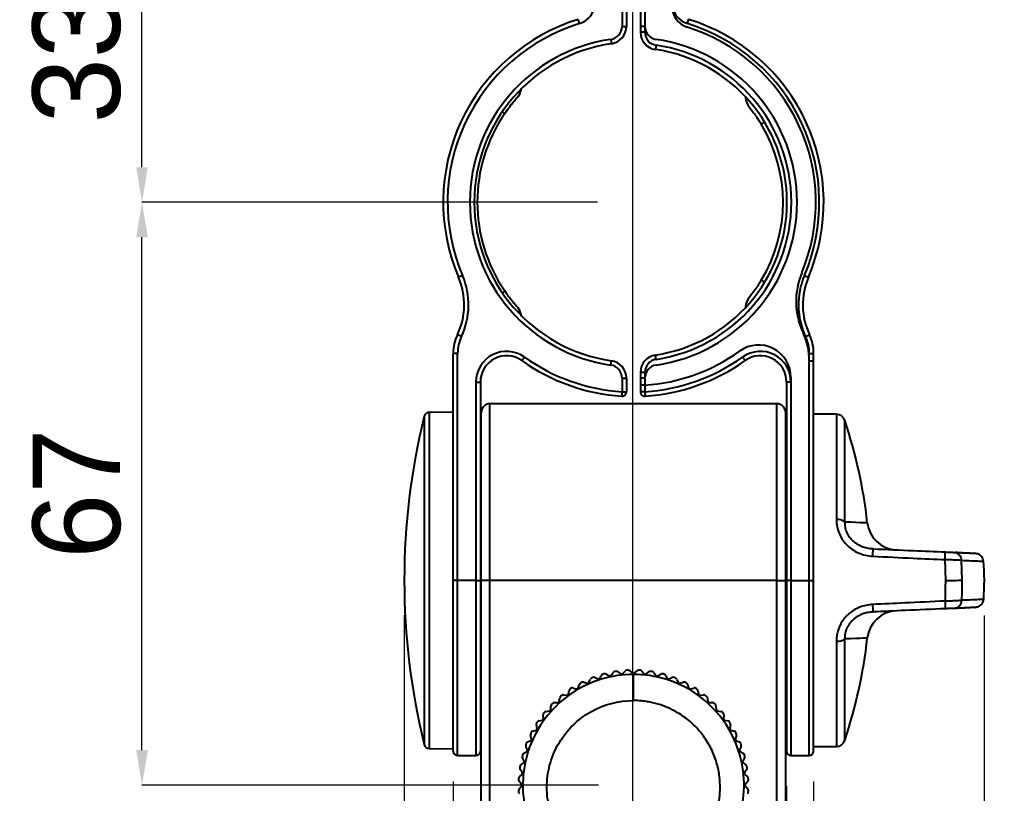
# Model space of a CAD drawing. Extents: x 0 to 781, y 0 to 572.
# Drawn here: x 340.5 to 451.5, y 222.4 to 310.9 of the extents above; entities that cross this region are included whole.
import ezdxf

# ---------------------------------------------------------------- set-up
doc = ezdxf.new("R2010")
doc.units = 0
doc.header["$LTSCALE"] = 10
doc.header["$MEASUREMENT"] = 0
doc.header["$PDMODE"] = 3
doc.header["$PDSIZE"] = -10
doc.linetypes.add('CENTER2', pattern=[28.575, 19.05, -3.175, 3.175, -3.175])
doc.layers.get('0').update_dxf_attribs({"linetype": 'CONTINUOUS'})
doc.layers.get('DEFPOINTS').update_dxf_attribs({"linetype": 'CONTINUOUS'})
doc.layers.add('Cneter', color=1, linetype='CENTER2', lineweight=13)
doc.styles.add('Daelim Dimension', font='')
doc.styles.get('Daelim Dimension').set_extended_font_data('나눔고딕')
doc.dimstyles.new('DEFAULT', dxfattribs={"dimscale": 2, "dimtxt": 2, "dimasz": 2, "dimexe": 0, "dimexo": 2, "dimgap": 1, "dimtad": 1, "dimdec": 0, "dimzin": 9, "dimdsep": 46, "dimtxsty": 'Daelim Dimension', "dimcen": 0.5, "dimclrd": 5, "dimclre": 5, "dimclrt": 256, "dimadec": 1, "dimazin": 0, "dimtfac": 1, "dimtdec": 0, "dimtix": 1, "dimtmove": 0, "dimatfit": 3, "dimfxl": 1, "dimtolj": 1, "dimtzin": 1, "dimlwd": 9, "dimlwe": 9, "dimarcsym": 0})

# ---------------------------------------------------------------- blocks, each defined once
blk = doc.blocks.new('*D3')
at = {"color": 5, "lineweight": 9, "transparency": 16777216}
for p, q in [((390.12, 223.8), (390.12, 158.51)), ((431.32, 223.8), (431.32, 158.51)), ((427.32, 158.51), (394.12, 158.51))]:
    blk.add_line(p, q, dxfattribs=at)
at = {"color": 5, "transparency": 16777216}
for points in [[(394.12, 159.18), (394.12, 157.85), (390.12, 158.51)], [(427.32, 159.18), (427.32, 157.85), (431.32, 158.51)]]:
    blk.add_solid(points, dxfattribs=at)
at = {"layer": 'DEFPOINTS', "color": 0, "transparency": 16777216}
for p in [(390.12, 227.8), (431.32, 227.8), (390.12, 158.51)]:
    blk.add_point(p, dxfattribs=at)
at = {"color": 7, "transparency": 16777216, "insert": (410.72, 165.85), "char_height": 10, "attachment_point": 5, "style": 'Daelim Dimension'}
blk.add_mtext('\\A1;41', dxfattribs=at)
blk = doc.blocks.new('*D4')
at = {"color": 5, "lineweight": 9, "transparency": 16777216}
for p, q in [((393.22, 223.3), (393.22, 182)), ((428.22, 223.3), (428.22, 182)), ((397.22, 182), (424.22, 182))]:
    blk.add_line(p, q, dxfattribs=at)
at = {"color": 5, "transparency": 16777216}
for points in [[(397.22, 182.67), (397.22, 181.33), (393.22, 182)], [(424.22, 182.67), (424.22, 181.33), (428.22, 182)]]:
    blk.add_solid(points, dxfattribs=at)
at = {"layer": 'DEFPOINTS', "color": 0, "transparency": 16777216}
for p in [(393.22, 227.3), (428.22, 227.3), (428.22, 182)]:
    blk.add_point(p, dxfattribs=at)
at = {"color": 7, "transparency": 16777216, "insert": (410.72, 189.45), "char_height": 10, "attachment_point": 5, "style": 'Daelim Dimension'}
blk.add_mtext('\\A1;35', dxfattribs=at)
blk = doc.blocks.new('*D0')
at = {"color": 5, "lineweight": 9, "transparency": 16777216}
for p, q in [((448.62, 322.9), (476.81, 322.9)), ((476.81, 250.8), (476.81, 318.9)), ((454.82, 246.8), (476.81, 246.8))]:
    blk.add_line(p, q, dxfattribs=at)
at = {"color": 5, "transparency": 16777216}
for points in [[(476.14, 318.9), (477.48, 318.9), (476.81, 322.9)], [(476.14, 250.8), (477.48, 250.8), (476.81, 246.8)]]:
    blk.add_solid(points, dxfattribs=at)
at = {"layer": 'DEFPOINTS', "color": 0, "transparency": 16777216}
for p in [(444.62, 322.9), (476.81, 322.9), (450.82, 246.8)]:
    blk.add_point(p, dxfattribs=at)
at = {"color": 7, "transparency": 16777216, "insert": (469.37, 284.85), "char_height": 10, "attachment_point": 5, "rotation": 90, "style": 'Daelim Dimension'}
blk.add_mtext('\\A1;76', dxfattribs=at)
blk = doc.blocks.new('*D5')
at = {"color": 5, "lineweight": 9, "transparency": 16777216}
for p, q in [((384.52, 242.84), (384.52, 130.91)), ((450.82, 242.8), (450.82, 130.91)), ((446.82, 130.91), (388.52, 130.91))]:
    blk.add_line(p, q, dxfattribs=at)
at = {"color": 5, "transparency": 16777216}
for points in [[(388.52, 131.58), (388.52, 130.25), (384.52, 130.91)], [(446.82, 131.58), (446.82, 130.25), (450.82, 130.91)]]:
    blk.add_solid(points, dxfattribs=at)
at = {"layer": 'DEFPOINTS', "color": 0, "transparency": 16777216}
for p in [(384.52, 246.84), (450.82, 246.8), (384.52, 130.91)]:
    blk.add_point(p, dxfattribs=at)
at = {"color": 7, "transparency": 16777216, "insert": (417.67, 138.36), "char_height": 10, "attachment_point": 5, "style": 'Daelim Dimension'}
blk.add_mtext('\\A1;66', dxfattribs=at)
blk = doc.blocks.new('*D7')
at = {"color": 5, "lineweight": 9, "transparency": 16777216}
for p, q in [((430.69, 337.3), (507.46, 337.3)), ((507.46, 214.14), (507.46, 333.3)), ((423.62, 210.14), (507.46, 210.14))]:
    blk.add_line(p, q, dxfattribs=at)
at = {"color": 5, "transparency": 16777216}
for points in [[(506.8, 333.3), (508.13, 333.3), (507.46, 337.3)], [(506.8, 214.14), (508.13, 214.14), (507.46, 210.14)]]:
    blk.add_solid(points, dxfattribs=at)
at = {"layer": 'DEFPOINTS', "color": 0, "transparency": 16777216}
for p in [(426.69, 337.3), (507.46, 337.3), (419.62, 210.14)]:
    blk.add_point(p, dxfattribs=at)
at = {"color": 7, "transparency": 16777216, "insert": (500.07, 273.72), "char_height": 10, "attachment_point": 5, "rotation": 90, "style": 'Daelim Dimension'}
blk.add_mtext('\\A1;127', dxfattribs=at)
blk = doc.blocks.new('*D9')
at = {"color": 5, "lineweight": 9, "transparency": 16777216}
for p, q in [((406.62, 290), (354.54, 290)), ((354.54, 227.4), (354.54, 286)), ((406.72, 223.4), (354.54, 223.4))]:
    blk.add_line(p, q, dxfattribs=at)
at = {"color": 5, "transparency": 16777216}
for points in [[(353.88, 286), (355.21, 286), (354.54, 290)], [(353.88, 227.4), (355.21, 227.4), (354.54, 223.4)]]:
    blk.add_solid(points, dxfattribs=at)
at = {"layer": 'DEFPOINTS', "color": 0, "transparency": 16777216}
for p in [(354.54, 290), (410.62, 290), (410.72, 223.4)]:
    blk.add_point(p, dxfattribs=at)
at = {"color": 7, "transparency": 16777216, "insert": (347.1, 256.7), "char_height": 10, "attachment_point": 5, "rotation": 90, "style": 'Daelim Dimension'}
blk.add_mtext('\\A1;67', dxfattribs=at)
blk = doc.blocks.new('*D2')
at = {"color": 5, "lineweight": 9, "transparency": 16777216}
for p, q in [((392.58, 322.9), (354.54, 322.9)), ((354.54, 294), (354.54, 318.9)), ((406.62, 290), (354.54, 290))]:
    blk.add_line(p, q, dxfattribs=at)
at = {"color": 5, "transparency": 16777216}
for points in [[(353.88, 318.9), (355.21, 318.9), (354.54, 322.9)], [(353.88, 294), (355.21, 294), (354.54, 290)]]:
    blk.add_solid(points, dxfattribs=at)
at = {"layer": 'DEFPOINTS', "color": 0, "transparency": 16777216}
for p in [(354.54, 322.9), (396.58, 322.9), (410.62, 290)]:
    blk.add_point(p, dxfattribs=at)
at = {"color": 7, "transparency": 16777216, "insert": (347.09, 306.45), "char_height": 10, "attachment_point": 5, "rotation": 90, "style": 'Daelim Dimension'}
blk.add_mtext('\\A1;33', dxfattribs=at)

msp = doc.modelspace()

# ---------------------------------------------------------------- linework, layer by layer
at = {"color": 7, "linetype": 'Continuous', "lineweight": 25}
for p, q in [((409.42, 317.3), (409.42, 310.09)), ((409.92, 317.3), (409.92, 310.09)), ((411.52, 317.3), (411.52, 310.09)), ((411.52, 317.3), (411.52, 309.43)), ((412.02, 317.3), (412.02, 310.09)), ((412.02, 317.3), (412.02, 309.43)), ((409.42, 310.09), (409.92, 310.09)), ((412.02, 310.09), (411.52, 310.09)), ((412.02, 309.43), (411.52, 309.43)), ((396.01, 300.14), (396.36, 300.63)), ((424.83, 299.68), (425.34, 298.9)), ((396.23, 279.55), (396.01, 279.86)), ((390.12, 246.8), (390.12, 272.73)), ((390.62, 272.73), (390.12, 272.73)), ((390.62, 246.8), (390.62, 272.73)), ((430.82, 246.8), (430.82, 272.73)), ((430.82, 272.73), (431.32, 272.73)), ((431.32, 246.8), (431.32, 272.73)), ((430.82, 246.8), (430.82, 271.89)), ((430.82, 271.89), (431.32, 271.89)), ((431.32, 246.8), (431.32, 271.89)), ((409.42, 269.91), (409.92, 269.91)), ((409.42, 269.91), (409.42, 268.34)), ((409.92, 269.91), (409.92, 268.34)), ((412.02, 270.56), (411.52, 270.56)), ((411.52, 270.56), (411.52, 269.09)), ((411.52, 269.91), (411.52, 268.34)), ((412.02, 269.91), (411.52, 269.91)), ((412.02, 270.56), (412.02, 269.09)), ((412.02, 269.91), (412.02, 268.34)), ((428.72, 269.99), (428.72, 246.8)), ((392.72, 269.46), (392.72, 246.8)), ((392.72, 269.46), (393.22, 269.46)), ((393.22, 269.46), (393.22, 246.8)), ((412.02, 269.09), (411.52, 269.09)), ((428.22, 269.46), (428.22, 246.8)), ((428.72, 269.46), (428.22, 269.46)), ((428.72, 269.46), (428.72, 246.8)), ((409.42, 268.34), (409.92, 268.34)), ((412.02, 268.34), (411.52, 268.34)), ((427.12, 266.97), (394.32, 266.97)), ((386.8, 265.54), (386.8, 228.05)), ((387.37, 266), (390.12, 266.05)), ((387.37, 266), (387.37, 227.59)), ((393.32, 246.8), (393.32, 265.97)), ((428.12, 246.8), (428.12, 265.97)), ((433.92, 265.77), (431.32, 265.8)), ((393.32, 255.75), (393.22, 255.75)), ((428.22, 255.75), (428.12, 255.75)), ((428.22, 253.55), (428.12, 253.55)), ((438.12, 250.39), (437.77, 250.43)), ((438.12, 250.4), (437.79, 250.44)), ((446.41, 246.8), (446.34, 249.17)), ((448.31, 246.81), (448.23, 249.09)), ((393.32, 248.2), (393.22, 248.2)), ((390.62, 246.8), (390.12, 246.8)), ((390.12, 227.3), (390.12, 246.8)), ((392.72, 246.8), (390.62, 246.8)), ((392.72, 246.8), (393.22, 246.8)), ((393.22, 246.8), (393.22, 227.3)), ((393.32, 220.04), (393.32, 246.8)), ((394.32, 246.8), (393.32, 246.8)), ((394.32, 220.04), (394.32, 246.8)), ((427.12, 246.8), (394.32, 246.8)), ((427.12, 220.04), (427.12, 246.8)), ((427.12, 246.8), (428.12, 246.8)), ((428.12, 220.04), (428.12, 246.8)), ((428.22, 246.8), (428.22, 227.3)), ((428.72, 246.8), (428.22, 246.8)), ((428.72, 246.8), (430.82, 246.8)), ((430.82, 246.8), (431.32, 246.8)), ((431.32, 227.3), (431.32, 246.8)), ((393.22, 245.4), (393.32, 245.4)), ((437.77, 243.16), (438.12, 243.2)), ((438.12, 243.19), (437.79, 243.15)), ((447.35, 243.6), (447.5, 243.63)), ((428.22, 240.04), (428.12, 240.04)), ((393.22, 237.85), (393.32, 237.85)), ((428.12, 237.85), (428.22, 237.85)), ((405.61, 235.12), (405.78, 235.49)), ((406.3, 235.69), (406.68, 235.53)), ((406.87, 235.59), (407.08, 235.94)), ((407.61, 236.09), (407.97, 235.88)), ((408.16, 235.93), (408.41, 236.26)), ((408.95, 236.34), (409.29, 236.1)), ((409.48, 236.12), (409.76, 236.43)), ((410.31, 236.46), (410.62, 236.18)), ((410.72, 233.07), (410.72, 236.05)), ((410.82, 236.18), (411.13, 236.46)), ((411.68, 236.43), (411.96, 236.12)), ((412.16, 236.1), (412.49, 236.34)), ((413.04, 236.26), (413.28, 235.93)), ((413.48, 235.88), (413.84, 236.09)), ((414.37, 235.94), (414.58, 235.59)), ((414.77, 235.53), (415.15, 235.69)), ((415.66, 235.49), (415.83, 235.12)), ((403.84, 234.5), (404.24, 234.42)), ((404.41, 234.52), (404.55, 234.91)), ((405.04, 235.16), (405.43, 235.04)), ((416.01, 235.04), (416.41, 235.16)), ((416.9, 234.91), (417.03, 234.52)), ((417.2, 234.42), (417.61, 234.5)), ((402.24, 232.97), (402.29, 233.38)), ((402.71, 233.72), (403.13, 233.68)), ((403.29, 233.8), (403.38, 234.2)), ((418.07, 234.2), (418.16, 233.8)), ((418.32, 233.68), (418.73, 233.72)), ((419.14, 233.5), (419.21, 232.97)), ((401.29, 232.03), (401.29, 232.44)), ((401.68, 232.83), (402.09, 232.83)), ((419.35, 232.83), (419.77, 232.83)), ((420.15, 232.44), (420.16, 232.03)), ((400.44, 230.99), (400.4, 231.41)), ((400.74, 231.83), (401.15, 231.88)), ((420.29, 231.88), (420.7, 231.83)), ((421.05, 231.41), (421.01, 230.99)), ((399.7, 229.88), (399.62, 230.28)), ((399.92, 230.74), (400.32, 230.83)), ((421.13, 230.83), (421.53, 230.74)), ((421.83, 230.28), (421.75, 229.88)), ((399.08, 228.69), (398.96, 229.08)), ((399.21, 229.57), (399.6, 229.7)), ((421.85, 229.7), (422.24, 229.57)), ((422.49, 229.08), (422.36, 228.69)), ((387.37, 227.59), (390.12, 227.55)), ((398.59, 227.44), (398.43, 227.82)), ((398.62, 228.34), (399, 228.51)), ((422.44, 228.51), (422.82, 228.34)), ((423.02, 227.82), (422.85, 227.44)), ((431.32, 227.8), (433.92, 227.82)), ((390.62, 226.8), (392.72, 226.8)), ((398.24, 226.15), (398.03, 226.51)), ((398.17, 227.04), (398.53, 227.25)), ((422.91, 227.25), (423.27, 227.04)), ((423.41, 226.51), (423.21, 226.15)), ((428.72, 226.8), (430.82, 226.8)), ((428.72, 226.8), (430.82, 226.8)), ((397.86, 225.71), (398.19, 225.96)), ((423.25, 225.96), (423.58, 225.71)), ((397.69, 224.35), (397.99, 224.63)), ((398.02, 224.83), (397.78, 225.17)), ((423.67, 225.17), (423.43, 224.83)), ((423.45, 224.63), (423.75, 224.35)), ((397.93, 223.5), (397.66, 223.81)), ((397.66, 222.99), (397.93, 223.3)), ((423.78, 223.81), (423.51, 223.5)), ((423.51, 223.3), (423.78, 222.99))]:
    msp.add_line(p, q, dxfattribs=at)
at = {"color": 8, "linetype": 'Continuous', "lineweight": 25}
for p, q in [((430.11, 275.07), (430.15, 275.09)), ((428.72, 269.99), (428.7, 269.99)), ((394.32, 246.8), (394.32, 266.97)), ((427.12, 246.8), (427.12, 266.97)), ((433.92, 265.77), (433.92, 253.75)), ((434.86, 265.09), (434.86, 253.5)), ((393.22, 255.72), (393.32, 255.72)), ((428.12, 255.72), (428.22, 255.72)), ((393.22, 254.92), (393.32, 254.92)), ((428.12, 254.92), (428.22, 254.92)), ((390.62, 226.8), (390.62, 246.8)), ((392.72, 246.8), (392.72, 226.8)), ((428.72, 246.8), (428.72, 226.8)), ((430.82, 226.8), (430.82, 246.8)), ((433.92, 239.85), (433.92, 227.82)), ((434.86, 240.1), (434.86, 228.5)), ((393.22, 238.67), (393.32, 238.67)), ((393.22, 237.87), (393.32, 237.87)), ((428.12, 238.67), (428.22, 238.67)), ((428.12, 237.87), (428.22, 237.87))]:
    msp.add_line(p, q, dxfattribs=at)
at = {"color": 7, "linetype": 'Continuous', "lineweight": 25, "flags": 128}
for points in [[(404.56, 310.41), (404.53, 310.5), (404.5, 310.59), (404.47, 310.67), (404.45, 310.74), (404.43, 310.8), (404.42, 310.85), (404.41, 310.88), (404.41, 310.88)], [(416.89, 310.41), (416.92, 310.5), (416.94, 310.59), (416.97, 310.67), (416.99, 310.74), (417.01, 310.8), (417.02, 310.85), (417.03, 310.88), (417.04, 310.88)], [(408.14, 308.6), (408.15, 308.51), (408.16, 308.41), (408.18, 308.33), (408.19, 308.25), (408.2, 308.19), (408.2, 308.15), (408.21, 308.12), (408.21, 308.11)], [(413.3, 307.95), (413.29, 307.85), (413.27, 307.76), (413.26, 307.67), (413.25, 307.6), (413.24, 307.54), (413.23, 307.49), (413.23, 307.46), (413.23, 307.45)], [(395.72, 300.34), (395.79, 300.29), (395.85, 300.25), (395.9, 300.22), (395.94, 300.19), (395.97, 300.17), (395.99, 300.15), (396.01, 300.14), (396.01, 300.14)], [(391.19, 281.62), (391.1, 281.58), (391.01, 281.54), (390.93, 281.51), (390.86, 281.48), (390.8, 281.46), (390.76, 281.44), (390.73, 281.43), (390.73, 281.42)], [(430.26, 281.62), (430.35, 281.58), (430.44, 281.54), (430.52, 281.51), (430.58, 281.48), (430.64, 281.46), (430.68, 281.44), (430.71, 281.43), (430.72, 281.42)], [(395.72, 279.66), (395.79, 279.7), (395.85, 279.74), (395.9, 279.78), (395.94, 279.81), (395.97, 279.83), (395.99, 279.84), (396.01, 279.85), (396.01, 279.86)], [(391.05, 274.65), (390.97, 274.69), (390.88, 274.73), (390.8, 274.77), (390.73, 274.8), (390.68, 274.83), (390.64, 274.85), (390.61, 274.86), (390.6, 274.87)], [(430.39, 274.65), (430.48, 274.69), (430.56, 274.73), (430.64, 274.77), (430.71, 274.8), (430.77, 274.83), (430.81, 274.85), (430.83, 274.86), (430.84, 274.87)], [(398.25, 272.31), (398.19, 272.23), (398.14, 272.15), (398.09, 272.08), (398.05, 272.02), (398.01, 271.97), (397.98, 271.93), (397.97, 271.91), (397.96, 271.9)], [(413.3, 272.05), (413.29, 272.14), (413.27, 272.23), (413.26, 272.32), (413.25, 272.4), (413.24, 272.46), (413.23, 272.5), (413.23, 272.53), (413.23, 272.54)], [(423.19, 272.31), (423.25, 272.23), (423.31, 272.15), (423.36, 272.08), (423.4, 272.02), (423.44, 271.97), (423.46, 271.93), (423.48, 271.91), (423.48, 271.9)], [(408.14, 271.39), (408.15, 271.49), (408.16, 271.58), (408.18, 271.66), (408.19, 271.74), (408.2, 271.8), (408.2, 271.85), (408.21, 271.88), (408.21, 271.88)], [(409.42, 268.34), (409.42, 268.24), (409.41, 268.15), (409.4, 268.06), (409.4, 267.99), (409.4, 267.93), (409.39, 267.88), (409.39, 267.85), (409.39, 267.84)], [(412.02, 268.34), (412.03, 268.24), (412.03, 268.15), (412.04, 268.06), (412.05, 267.99), (412.05, 267.93), (412.05, 267.88), (412.05, 267.85), (412.05, 267.84)], [(446.41, 246.8), (446.72, 246.8), (447.03, 246.8), (447.32, 246.8), (447.59, 246.8), (447.83, 246.81), (448.03, 246.81), (448.19, 246.81), (448.31, 246.81)]]:
    msp.add_lwpolyline(points, dxfattribs=at)
at = {"color": 8, "linetype": 'Continuous', "lineweight": 25, "flags": 128}
for points in [[(434.86, 253.5), (435.54, 253.47), (436.12, 253.44), (436.6, 253.42), (436.97, 253.41), (437.23, 253.39), (437.39, 253.39), (437.45, 253.38)], [(437.45, 240.21), (437.39, 240.21), (437.23, 240.2), (436.97, 240.19), (436.6, 240.17), (436.12, 240.15), (435.54, 240.13), (434.86, 240.1)]]:
    msp.add_lwpolyline(points, dxfattribs=at)
at = {"color": 7, "linetype": 'Continuous', "lineweight": 25}
for centre, radius, start, end in [((403.82, 312.8), 2.5, 287.0677, 0), ((417.62, 312.8), 2.5, 180, 252.9323), ((417.62, 312.38), 2.5, 180, 252.632), ((410.82, 290), 21.85, 107.0677, 203.1065), ((410.62, 290), 21.85, 336.8935, 72.9323), ((410.82, 290), 21.35, 107.0677, 203.1065), ((407.92, 310.09), 1.5, 278.2132, 0), ((407.92, 310.09), 2, 278.2132, 0), ((413.52, 310.09), 1.5, 180, 261.7868), ((410.62, 290), 20.95, 337.3964, 72.632), ((410.62, 290), 21.35, 336.8935, 72.9323), ((413.52, 309.43), 2, 180, 261.5131), ((413.52, 309.43), 1.5, 180, 261.5131), ((410.82, 290), 18.8, 98.2132, 261.7868), ((410.82, 290), 18.3, 98.2132, 261.7868), ((410.62, 290), 18.15, 278.4869, 81.5131), ((410.62, 290), 18.8, 278.2132, 81.7868), ((410.62, 290), 17.65, 278.4869, 81.5131), ((395.95, 303.29), 2, 318.2128, 334.5804), ((395.95, 303.29), 2, 342.043, 350.966), ((410.82, 290), 17.95, 145.6023, 214.3977), ((410.62, 290), 17.2, 328.8178, 31.1822), ((383.37, 278.28), 8, 334.7231, 23.1065), ((383.37, 278.28), 8.5, 334.7231, 23.1065), ((437.81, 278.68), 8.5, 157.3964, 205.1113), ((438.08, 278.28), 8.5, 156.8935, 205.2769), ((438.08, 278.28), 8, 156.8935, 205.2769), ((395.95, 276.7), 2, 25.4196, 41.7873), ((395.95, 276.7), 2, 9.034, 17.957), ((395.12, 272.73), 5, 154.7231, 180), ((395.12, 272.73), 4.5, 154.7231, 180), ((423.32, 271.89), 7.5, 0, 25.1113), ((426.32, 272.73), 4.5, 0, 25.2769), ((426.32, 272.73), 5, 0, 25.2769), ((425.02, 269.99), 3.7, 0, 125.7452), ((396.22, 269.46), 3.5, 54.5943, 180), ((396.22, 269.46), 3, 54.5943, 180), ((410.82, 290), 21.7, 234.5943, 266.3009), ((413.52, 270.56), 2, 98.4869, 180), ((410.62, 290), 20.95, 273.8317, 305.7452), ((410.62, 290), 21.7, 273.6991, 305.4057), ((413.52, 270.56), 1.5, 98.4869, 180), ((425.22, 269.46), 3.5, 0, 125.4057), ((425.22, 269.46), 3, 0, 125.4057), ((410.82, 290), 22.2, 234.5943, 266.3009), ((407.92, 269.91), 1.5, 0, 81.7868), ((407.92, 269.91), 2, 0, 81.7868), ((413.52, 269.91), 1.5, 98.2132, 180), ((410.62, 290), 22.2, 273.6991, 305.4057), ((409.42, 268.34), 0.5, 266.3009, 0), ((412.02, 268.34), 0.5, 180, 273.6991), ((394.32, 265.97), 1, 90, 180), ((427.12, 265.97), 1, 0, 90), ((462.92, 246.8), 78.4, 166.1667, 180), ((387.38, 265.4), 0.6, 91, 166.1667), ((433.91, 264.77), 1, 18.3826, 89.5), ((379.82, 246.8), 58.01, 6.5212, 18.3826), ((434.05, 252.32), 1.43, 55.2157, 94.918), ((440.92, 253.78), 3.5, 186.5212, 267.5), ((354.45, 253.39), 83.72, 357.3675, 357.952), ((382.6, 252.15), 63.81, 357.3198, 358.1047), ((424.01, 246.64), 26.82, 355.6968, 5.012), ((462.92, 246.8), 78.4, 180, 193.8333), ((440.92, 239.81), 3.5, 92.5, 173.4788), ((354.44, 240.2), 83.74, 2.048, 2.6325), ((434.05, 241.27), 1.43, 265.0827, 304.7853), ((379.82, 246.8), 58.01, 341.6174, 353.4788), ((409.99, 236.23), 0.3, 93.289, 137.3795), ((410.72, 223.4), 13.15, 92.7109, 93.289), ((410.11, 236.23), 0.3, 48.6207, 92.7109), ((411.33, 236.23), 0.3, 87.2891, 131.3793), ((410.72, 223.4), 13.15, 86.711, 87.2891), ((411.46, 236.23), 0.3, 42.6205, 86.711), ((406.06, 235.37), 0.3, 111.289, 155.3797), ((410.72, 223.4), 13.15, 110.7109, 111.289), ((406.18, 235.42), 0.3, 66.6207, 110.7109), ((406.74, 235.67), 0.15, 246.6207, 329.3792), ((407.33, 235.79), 0.3, 105.2891, 149.3792), ((410.72, 223.4), 13.15, 104.711, 105.2891), ((407.46, 235.83), 0.3, 60.6206, 104.711), ((408.04, 236.01), 0.15, 240.6206, 323.3795), ((408.65, 236.08), 0.3, 99.2891, 143.3795), ((410.72, 223.4), 13.15, 98.7109, 99.2891), ((408.78, 236.1), 0.3, 54.6207, 98.7109), ((409.37, 236.23), 0.15, 234.6207, 317.3795), ((410.72, 236.3), 0.15, 228.6207, 311.3793), ((412.07, 236.23), 0.15, 222.6205, 305.3793), ((412.67, 236.1), 0.3, 81.2891, 125.3793), ((410.72, 223.4), 13.15, 80.7109, 81.2891), ((412.8, 236.08), 0.3, 36.6205, 80.7109), ((413.4, 236.01), 0.15, 216.6205, 299.3794), ((413.99, 235.83), 0.3, 75.289, 119.3794), ((410.72, 223.4), 13.15, 74.7109, 75.289), ((414.11, 235.79), 0.3, 30.6208, 74.7109), ((414.71, 235.67), 0.15, 210.6208, 293.3793), ((415.27, 235.42), 0.3, 69.2891, 113.3793), ((410.72, 223.4), 13.15, 68.711, 69.2891), ((415.39, 235.37), 0.3, 24.6203, 68.711), ((403.67, 234.14), 0.3, 123.2889, 167.3796), ((410.72, 223.4), 13.15, 122.711, 123.2889), ((403.78, 234.21), 0.3, 78.6205, 122.711), ((404.27, 234.57), 0.15, 258.6205, 341.3795), ((404.83, 234.82), 0.3, 117.2892, 161.3795), ((410.72, 223.4), 13.15, 116.7109, 117.2892), ((404.95, 234.88), 0.3, 72.6205, 116.7109), ((405.48, 235.18), 0.15, 252.6205, 335.3797), ((415.97, 235.18), 0.15, 204.6203, 287.3795), ((416.5, 234.88), 0.3, 63.2891, 107.3795), ((410.72, 223.4), 13.15, 62.7108, 63.2891), ((416.61, 234.82), 0.3, 18.6205, 62.7108), ((417.17, 234.57), 0.15, 198.6205, 281.3795), ((417.67, 234.21), 0.3, 57.289, 101.3795), ((410.72, 223.4), 13.15, 56.7111, 57.289), ((417.78, 234.14), 0.3, 12.6204, 56.7111), ((402.59, 233.34), 0.3, 129.2889, 173.3793), ((410.72, 223.4), 13.15, 128.7109, 129.2889), ((402.69, 233.42), 0.3, 84.6205, 128.7109), ((403.14, 233.83), 0.15, 264.6205, 347.3796), ((418.3, 233.83), 0.15, 192.6204, 275.3795), ((418.76, 233.42), 0.3, 51.2891, 95.3795), ((410.72, 223.4), 13.15, 50.1791, 51.2891), ((401.14, 232.03), 0.15, 276.6206, 359.3793), ((401.59, 232.44), 0.3, 135.2891, 179.3793), ((410.72, 223.4), 13.15, 134.7111, 135.2891), ((401.68, 232.53), 0.3, 90.6205, 134.7111), ((402.09, 232.98), 0.15, 270.6205, 353.3793), ((419.35, 232.98), 0.15, 186.6207, 269.3795), ((419.76, 232.53), 0.3, 45.2889, 89.3795), ((410.72, 223.4), 13.15, 44.7109, 45.2889), ((419.85, 232.44), 0.3, 0.6207, 44.7109), ((420.31, 232.03), 0.15, 180.6207, 263.3794), ((400.29, 230.98), 0.15, 282.6205, 5.3794), ((400.7, 231.43), 0.3, 141.2892, 185.3794), ((410.72, 223.4), 13.15, 140.711, 141.2892), ((400.78, 231.53), 0.3, 96.6206, 140.711), ((420.67, 231.53), 0.3, 39.289, 83.3794), ((410.72, 223.4), 13.15, 38.7108, 39.289), ((420.75, 231.43), 0.3, 354.6206, 38.7108), ((421.16, 230.98), 0.15, 174.6206, 257.3795), ((399.55, 229.85), 0.15, 288.6206, 11.3793), ((399.91, 230.34), 0.3, 147.2893, 191.3793), ((410.72, 223.4), 13.15, 146.7108, 147.2893), ((399.98, 230.45), 0.3, 102.6205, 146.7108), ((421.46, 230.45), 0.3, 33.2892, 77.3795), ((410.72, 223.4), 13.15, 32.7107, 33.2892), ((421.89, 229.85), 0.15, 168.6207, 251.3794), ((421.53, 230.34), 0.3, 348.6207, 32.7107), ((399.24, 229.17), 0.3, 153.2888, 197.3794), ((410.72, 223.4), 13.15, 152.7109, 153.2888), ((399.3, 229.29), 0.3, 108.6206, 152.7109), ((422.14, 229.29), 0.3, 27.2891, 71.3794), ((410.72, 223.4), 13.15, 26.7112, 27.2891), ((422.2, 229.17), 0.3, 342.6206, 26.7112), ((387.38, 228.19), 0.6, 193.8333, 269), ((398.7, 227.94), 0.3, 159.2891, 203.3795), ((410.72, 223.4), 13.15, 158.7108, 159.2891), ((398.75, 228.06), 0.3, 114.6205, 158.7108), ((398.94, 228.64), 0.15, 294.6205, 17.3794), ((422.51, 228.64), 0.15, 162.6206, 245.3795), ((422.7, 228.06), 0.3, 21.2892, 65.3795), ((410.72, 223.4), 13.15, 20.7109, 21.2892), ((422.74, 227.94), 0.3, 336.6205, 20.7109), ((433.91, 228.82), 1, 270.5, 341.6174), ((390.62, 227.3), 0.5, 180, 270), ((392.72, 227.3), 0.5, 270, 0), ((398.29, 226.66), 0.3, 165.2889, 209.3795), ((410.72, 223.4), 13.15, 164.711, 165.2889), ((398.33, 226.79), 0.3, 120.6206, 164.711), ((398.45, 227.38), 0.15, 300.6206, 23.3795), ((422.99, 227.38), 0.15, 156.6205, 239.3794), ((423.12, 226.79), 0.3, 15.289, 59.3794), ((410.72, 223.4), 13.15, 14.7111, 15.289), ((423.15, 226.66), 0.3, 330.6205, 14.7111), ((428.72, 227.3), 0.5, 180, 270), ((430.82, 227.3), 0.5, 270, 0), ((410.72, 223.4), 13.15, 170.711, 171.289), ((398.02, 225.34), 0.3, 171.289, 215.3793), ((398.04, 225.47), 0.3, 126.6205, 170.711), ((398.1, 226.08), 0.15, 306.6205, 29.3795), ((423.34, 226.08), 0.15, 150.6205, 233.3795), ((423.4, 225.47), 0.3, 9.289, 53.3795), ((423.42, 225.34), 0.3, 324.6207, 8.711), ((410.72, 223.4), 13.15, 8.711, 9.289), ((397.89, 224.13), 0.3, 132.6205, 176.711), ((397.89, 224.75), 0.15, 312.6205, 35.3793), ((423.55, 224.75), 0.15, 144.6207, 227.3795), ((423.55, 224.13), 0.3, 3.289, 47.3795), ((410.72, 223.4), 13.15, 176.711, 177.2892), ((397.89, 224), 0.3, 177.2892, 221.3794), ((397.82, 223.4), 0.15, 318.6206, 41.3794), ((423.62, 223.4), 0.15, 138.6206, 221.3794), ((423.56, 224), 0.3, 318.6206, 2.7108), ((410.72, 223.4), 13.15, 2.7108, 3.289), ((397.89, 222.79), 0.3, 138.6206, 182.7108), ((410.72, 223.4), 13.15, 182.7108, 183.289), ((397.89, 222.66), 0.3, 183.289, 227.3795), ((423.55, 222.66), 0.3, 312.6205, 356.711), ((423.56, 222.79), 0.3, 357.2892, 41.3794), ((410.72, 223.4), 13.15, 356.711, 357.2892)]:
    msp.add_arc(centre, radius, start, end, dxfattribs=at)
for points, knots in [([(396.58, 300.92), (396.7, 301.08), (396.93, 301.37), (397.19, 301.67), (397.33, 301.84), (397.4, 301.91), (397.43, 301.95), (397.44, 301.96), (397.44, 301.96)], [0, 0, 0, 0, 0.353728, 0.643629, 0.772347, 0.871883, 0.944989, 1, 1, 1, 1]), ([(397.53, 302.07), (397.55, 302.09), (397.57, 302.13), (397.57, 302.13), (397.57, 302.13)], [0, 0, 0, 0, 0.505633, 1, 1, 1, 1]), ([(397.56, 302.13), (397.64, 302.27), (397.8, 302.54), (397.87, 302.85), (397.9, 303.01)], [0, 0, 0, 0, 0.493508, 1, 1, 1, 1]), ([(396, 300.12), (396.23, 300.46), (396.59, 300.96), (397.07, 301.55), (397.27, 301.78), (397.37, 301.89)], [0, 0, 0, 0, 0.514018, 0.764201, 1, 1, 1, 1]), ([(397.22, 301.74), (397.27, 301.79), (397.35, 301.87), (397.4, 301.92), (397.4, 301.92), (397.4, 301.92)], [0, 0, 0, 0, 0.603839, 0.869482, 1, 1, 1, 1]), ([(423.54, 301.95), (423.54, 301.89), (423.56, 301.68), (423.69, 301.32), (423.94, 300.89), (424.3, 300.43), (424.58, 300.05), (424.77, 299.77), (424.83, 299.68)], [0, 0, 0, 0, 0.068289, 0.2331159, 0.4293121, 0.6247745, 0.8753072, 1, 1, 1, 1]), ([(424.83, 299.68), (424.9, 299.58), (425.08, 299.33), (425.24, 299.06), (425.34, 298.9)], [0, 0, 0, 0, 0.414757, 1, 1, 1, 1]), ([(425.72, 299.14), (425.6, 299.06), (425.5, 299), (425.37, 298.92), (425.34, 298.9), (425.34, 298.9)], [0, 0, 0, 0, 0.5, 0.5, 1, 1, 1, 1]), ([(425.34, 281.09), (425.24, 280.93), (425.08, 280.66), (424.9, 280.41), (424.83, 280.31)], [0, 0, 0, 0, 0.587135, 1, 1, 1, 1]), ([(425.73, 280.86), (425.69, 280.88), (425.61, 280.92), (425.52, 280.98), (425.45, 281.02), (425.4, 281.05), (425.36, 281.07), (425.34, 281.09), (425.34, 281.09), (425.34, 281.09)], [0, 0, 0, 0, 0.1536727, 0.3047895, 0.4533728, 0.5977532, 0.7371715, 0.8715007, 1, 1, 1, 1]), ([(397.37, 278.11), (397.27, 278.22), (397.07, 278.44), (396.59, 279.04), (396.23, 279.53), (396, 279.87)], [0, 0, 0, 0, 0.2357998, 0.4859806, 1, 1, 1, 1]), ([(424.83, 280.31), (424.77, 280.22), (424.58, 279.94), (424.3, 279.56), (423.93, 279.1), (423.69, 278.68), (423.56, 278.3), (423.54, 278.08), (423.54, 278)], [0, 0, 0, 0, 0.123684, 0.37045, 0.562987, 0.75609, 0.918341, 1, 1, 1, 1]), ([(397.44, 278.04), (397.44, 278.04), (397.43, 278.04), (397.4, 278.08), (397.34, 278.15), (397.23, 278.28), (397.04, 278.5), (396.8, 278.78), (396.63, 279.01), (396.55, 279.11)], [0, 0, 0, 0, 0.0505386, 0.1165311, 0.2052647, 0.3426742, 0.5180062, 0.7794358, 1, 1, 1, 1]), ([(397.4, 278.07), (397.4, 278.07), (397.4, 278.07), (397.35, 278.12), (397.27, 278.2), (397.22, 278.25)], [0, 0, 0, 0, 0.130493, 0.396144, 1, 1, 1, 1]), ([(397.57, 277.86), (397.57, 277.86), (397.57, 277.87), (397.55, 277.9), (397.53, 277.92)], [0, 0, 0, 0, 0.49438, 1, 1, 1, 1]), ([(397.9, 276.98), (397.87, 277.14), (397.8, 277.45), (397.64, 277.73), (397.56, 277.86)], [0, 0, 0, 0, 0.5064916, 1, 1, 1, 1]), ([(433.92, 253.75), (433.94, 253.48), (433.96, 252.96), (434.19, 252.2), (434.56, 251.5), (435.05, 250.87), (435.68, 250.33), (436.41, 249.92), (437.23, 249.63), (437.8, 249.58), (438.09, 249.55)], [0, 0, 0, 0, 0.126911, 0.250594, 0.370415, 0.491469, 0.614888, 0.741536, 0.870628, 1, 1, 1, 1]), ([(434.86, 253.5), (434.87, 253.3), (434.88, 252.92), (435.04, 252.36), (435.28, 251.93), (435.51, 251.61), (435.74, 251.37), (436.03, 251.12), (436.39, 250.89), (436.84, 250.66), (437.42, 250.47), (437.88, 250.43), (438.12, 250.4)], [0, 0, 0, 0, 0.125421, 0.246064, 0.36092, 0.420343, 0.481385, 0.558691, 0.642369, 0.732744, 0.854449, 1, 1, 1, 1]), ([(438.12, 250.4), (439.66, 250.33), (442.41, 250.21), (445.16, 250.09), (446.37, 250.04)], [0, 0, 0, 0, 0.560439, 1, 1, 1, 1]), ([(446.37, 250.04), (446.49, 250.04), (446.73, 250.03), (447.01, 250.01), (447.22, 250), (447.28, 250), (447.32, 250)], [0, 0, 0, 0, 0.279845, 0.559666, 0.780089, 1, 1, 1, 1]), ([(447.32, 250), (447.43, 249.98), (447.66, 249.95), (447.95, 249.74), (448.17, 249.44), (448.21, 249.21), (448.23, 249.09)], [0, 0, 0, 0, 0.241668, 0.499881, 0.758161, 1, 1, 1, 1]), ([(447.32, 250), (447.74, 249.98), (448.58, 249.94), (449.34, 249.91), (449.74, 249.89), (449.73, 249.89), (449.72, 249.9)], [0, 0, 0, 0, 0.279947, 0.559947, 0.839971, 1, 1, 1, 1]), ([(450.1, 249.82), (450.06, 249.83), (449.97, 249.84), (449.44, 249.88), (448.65, 249.92), (447.87, 249.96), (447.48, 249.98)], [0, 0, 0, 0, 0.250265, 0.500351, 0.750265, 1, 1, 1, 1]), ([(450.72, 248.97), (450.71, 249.06), (450.68, 249.24), (450.55, 249.48), (450.35, 249.69), (450.19, 249.78), (450.1, 249.82)], [0, 0, 0, 0, 0.235941, 0.487281, 0.745346, 1, 1, 1, 1]), ([(438.09, 249.55), (439.63, 249.48), (442.38, 249.35), (445.13, 249.22), (446.34, 249.17)], [0, 0, 0, 0, 0.560439, 1, 1, 1, 1]), ([(446.34, 249.17), (446.55, 249.17), (446.97, 249.17), (447.54, 249.15), (447.99, 249.13), (448.15, 249.1), (448.23, 249.09)], [0, 0, 0, 0, 0.253719, 0.500053, 0.748223, 1, 1, 1, 1]), ([(446.36, 244.43), (446.38, 244.85), (446.41, 245.64), (446.41, 246.43), (446.41, 246.8)], [0, 0, 0, 0, 0.541369, 1, 1, 1, 1]), ([(448.26, 244.52), (448.28, 244.93), (448.31, 245.69), (448.31, 246.46), (448.31, 246.81)], [0, 0, 0, 0, 0.541038, 1, 1, 1, 1]), ([(446.36, 244.43), (444.82, 244.36), (442.06, 244.23), (439.3, 244.1), (438.09, 244.05)], [0, 0, 0, 0, 0.55956, 1, 1, 1, 1]), ([(448.26, 244.52), (448.18, 244.5), (448.02, 244.48), (447.57, 244.45), (447, 244.43), (446.58, 244.43), (446.36, 244.43)], [0, 0, 0, 0, 0.252575, 0.500077, 0.74713, 1, 1, 1, 1]), ([(446.4, 243.55), (446.4, 243.57), (446.4, 243.59), (446.39, 243.79), (446.38, 244.08), (446.37, 244.31), (446.36, 244.43)], [0, 0, 0, 0, 0.241667, 0.499999, 0.758332, 1, 1, 1, 1]), ([(450.13, 243.78), (450.21, 243.82), (450.38, 243.91), (450.58, 244.12), (450.71, 244.37), (450.73, 244.55), (450.75, 244.63)], [0, 0, 0, 0, 0.254737, 0.512946, 0.7643, 1, 1, 1, 1]), ([(438.09, 244.05), (437.82, 244.02), (437.31, 243.97), (436.6, 243.75), (435.95, 243.43), (435.44, 243.06), (435.03, 242.68), (434.72, 242.3), (434.44, 241.88), (434.23, 241.43), (434.06, 240.95), (433.94, 240.42), (433.93, 240.04), (433.92, 239.85)], [0, 0, 0, 0, 0.119839, 0.228716, 0.336324, 0.443673, 0.512598, 0.587945, 0.668925, 0.742806, 0.817294, 0.907639, 1, 1, 1, 1]), ([(446.4, 243.55), (444.86, 243.49), (442.1, 243.37), (439.34, 243.25), (438.12, 243.19)], [0, 0, 0, 0, 0.55956, 1, 1, 1, 1]), ([(447.35, 243.6), (447.3, 243.59), (447.21, 243.59), (446.96, 243.58), (446.68, 243.57), (446.49, 243.56), (446.4, 243.55)], [0, 0, 0, 0, 0.279698, 0.559509, 0.780017, 1, 1, 1, 1]), ([(449.75, 243.7), (449.76, 243.7), (449.79, 243.7), (449.54, 243.69), (449.06, 243.67), (448.35, 243.64), (447.68, 243.61), (447.35, 243.6)], [0, 0, 0, 0, 0.119994, 0.340012, 0.560067, 0.779994, 1, 1, 1, 1]), ([(447.51, 243.62), (447.9, 243.64), (448.68, 243.68), (449.47, 243.72), (450, 243.76), (450.09, 243.77), (450.13, 243.78)], [0, 0, 0, 0, 0.249733, 0.499647, 0.749733, 1, 1, 1, 1]), ([(410.72, 236.05), (408.23, 236.05), (405.74, 235.29), (401.61, 232.52), (399.96, 230.5), (398.07, 225.89), (397.83, 223.3), (398.83, 218.42), (400.07, 216.14), (401.84, 214.39)], [0, 0, 0, 0, 0.25, 0.25, 0.5, 0.5, 0.75, 0.75, 1, 1, 1, 1]), ([(419.6, 214.39), (421.37, 216.14), (422.62, 218.42), (423.61, 223.3), (423.37, 225.89), (421.48, 230.5), (419.84, 232.52), (415.7, 235.29), (413.21, 236.05), (410.72, 236.05)], [0, 0, 0, 0, 0.25, 0.25, 0.5, 0.5, 0.75, 0.75, 1, 1, 1, 1]), ([(401.97, 218.55), (401.57, 219.3), (401.27, 220.1), (400.89, 221.76), (400.72, 223.46), (400.99, 225.15), (401.46, 226.77), (401.81, 227.55), (402.69, 229.01), (403.22, 229.68), (404.43, 230.86), (405.12, 231.37), (407.33, 232.62), (409.03, 233.07), (410.72, 233.07)], [0, 0, 0, 0, 0.125, 0.125, 0.25, 0.375, 0.375, 0.5, 0.5, 0.625, 0.625, 0.75, 0.75, 1, 1, 1, 1]), ([(419.48, 218.55), (419.53, 218.65), (419.63, 218.84), (419.77, 219.13), (419.89, 219.43), (420.01, 219.72), (420.11, 220.02), (420.21, 220.32), (420.3, 220.62), (420.37, 220.93), (420.44, 221.24), (420.5, 221.55), (420.54, 221.86), (420.58, 222.17), (420.6, 222.49), (420.62, 222.81), (420.62, 223.13), (420.61, 223.91), (420.48, 225.15), (420, 226.78), (419.24, 228.31), (418.24, 229.69), (417.02, 230.87), (415.9, 231.63), (415.02, 232.09), (414.44, 232.35), (413.85, 232.57), (413.24, 232.75), (412.63, 232.89), (412, 232.99), (411.37, 233.06), (410.94, 233.06), (410.72, 233.07)], [0, 0, 0, 0, 0.015918, 0.031723, 0.047431, 0.063056, 0.078616, 0.094126, 0.109604, 0.125065, 0.140527, 0.156005, 0.171518, 0.18708, 0.202709, 0.218421, 0.234231, 0.250155, 0.333838, 0.416288, 0.500015, 0.583698, 0.666148, 0.749875, 0.781595, 0.812924, 0.843991, 0.874925, 0.905861, 0.936932, 0.968269, 1, 1, 1, 1])]:
    msp.add_open_spline(points, degree=3, knots=knots, dxfattribs=at)
at = {"color": 8, "linetype": 'Continuous', "lineweight": 25}
for points, knots in [([(448.23, 249.09), (448.62, 249.08), (449.38, 249.04), (450.14, 249.01), (450.63, 248.99), (450.69, 248.98), (450.72, 248.98)], [0, 0, 0, 0, 0.2512807, 0.5017241, 0.7513276, 1, 1, 1, 1]), ([(447.5, 243.63), (447.56, 243.64), (447.74, 243.67), (447.98, 243.86), (448.2, 244.16), (448.24, 244.4), (448.26, 244.52)], [0, 0, 0, 0, 0.142257, 0.4345, 0.72674, 1, 1, 1, 1]), ([(450.75, 244.63), (450.72, 244.62), (450.66, 244.62), (450.17, 244.6), (449.41, 244.57), (448.64, 244.53), (448.26, 244.52)], [0, 0, 0, 0, 0.248748, 0.498332, 0.74875, 1, 1, 1, 1]), ([(437.79, 243.15), (437.68, 243.14), (437.39, 243.11), (436.99, 242.98), (436.58, 242.81), (436.26, 242.63), (435.96, 242.41), (435.68, 242.16), (435.43, 241.88), (435.23, 241.58), (435.07, 241.26), (434.89, 240.77), (434.88, 240.38), (434.86, 240.1)], [0, 0, 0, 0, 0.06588, 0.182434, 0.265489, 0.343141, 0.415566, 0.497833, 0.576778, 0.652872, 0.730284, 0.807511, 1, 1, 1, 1])]:
    msp.add_open_spline(points, degree=3, knots=knots, dxfattribs=at)
at = {"layer": 'Cneter'}
msp.add_line((410.62, 342.27), (410.62, 203.48), dxfattribs=at)

# ---------------------------------------------------------------- dimensions: what is measured, and where the dimension line sits
for base, p1, p2, picture, middle in [((507.46, 337.3), (419.62, 210.14), (426.69, 337.3), '*D7', (500.07, 273.72)), ((354.54, 322.9), (410.62, 290), (396.58, 322.9), '*D2', (347.09, 306.45)), ((476.81, 322.9), (450.82, 246.8), (444.62, 322.9), '*D0', (469.37, 284.85)), ((354.54, 290), (410.72, 223.4), (410.62, 290), '*D9', (347.1, 256.7))]:
    dim = msp.add_linear_dim(base=base, p1=p1, p2=p2, angle=90, dimstyle='DEFAULT', override={"dimtxt": 5, "dimclrd": 5, "dimclre": 5, "dimclrt": 7})
    dim.commit()
    dim.dimension.update_dxf_attribs({"geometry": picture, "text_midpoint": middle})
for base, p1, p2, picture, middle in [((384.52, 130.91), (450.82, 246.8), (384.52, 246.84), '*D5', (417.67, 138.36)), ((390.12, 158.51), (431.32, 227.8), (390.12, 227.8), '*D3', (410.72, 165.85)), ((428.22, 182), (393.22, 227.3), (428.22, 227.3), '*D4', (410.72, 189.45))]:
    dim = msp.add_linear_dim(base=base, p1=p1, p2=p2, dimstyle='DEFAULT', override={"dimtxt": 5, "dimclrd": 5, "dimclre": 5, "dimclrt": 7})
    dim.commit()
    dim.dimension.update_dxf_attribs({"geometry": picture, "text_midpoint": middle})

doc.saveas('drawing.dxf')
